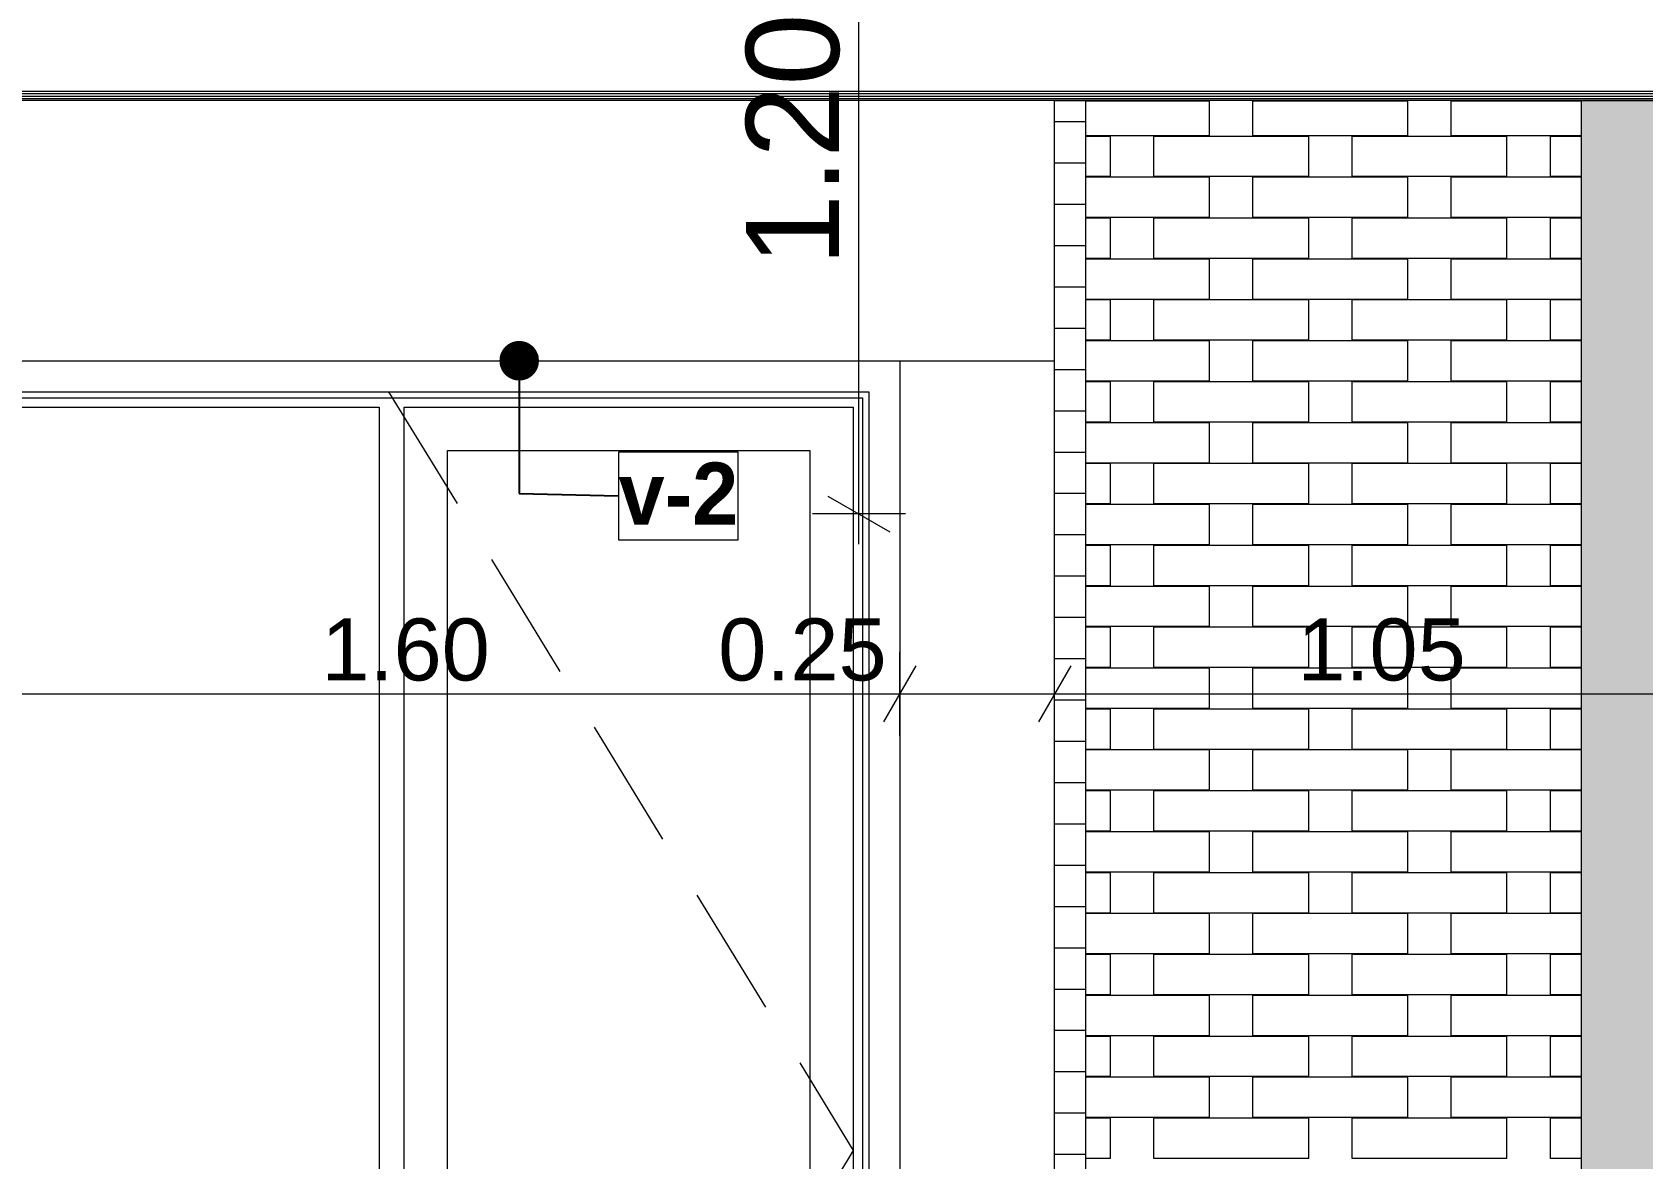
# Model space of a CAD drawing. Header units: millimetres. Extents: x 475206255 to 476720147, y 4620882299 to 4621447368.
# Drawn here: x 475397416 to 475400015, y 4621135957 to 4621137775 of the extents above; entities that cross this region are included whole.
import ezdxf

# ---------------------------------------------------------------- set-up
doc = ezdxf.new("R2010")
doc.units = ezdxf.units.MM
doc.header["$MEASUREMENT"] = 0
doc.set_wipeout_variables(frame=1)
doc.linetypes.add('Hidden Line', pattern=[317.5, 211.666667, -105.833333])
for name, color, linetype, lineweight in [('2D Drafting - General_Pen_No__30_Pen_No__9_Pen_No__9_Pen_No__253', 252, 'Continuous', 0), ('2D Drafting - General_Pen_No__30_Pen_No__9_Pen_No__9_Pen_No__7', 7, 'Continuous', 0), ('2D Drafting - General_Pen_No__7_Pen_No__7', 7, 'Continuous', 0), ('Dimensioning - General_Pen_No__142', 142, 'Continuous', 0), ('New_Annotation - Label_Pen_No__1', 1, 'Continuous', 0), ('New_Structural - Bearing_Pen_No__250', 7, 'Continuous', 0), ('New_zoma_Pen_No__250', 7, 'Continuous', 0), ('Structural - Bearing_Pen_No__250', 7, 'Continuous', 0), ('zoma_Pen_No__142', 142, 'Continuous', 0)]:
    doc.layers.add(name, color=color, linetype=linetype, lineweight=lineweight)
for name, color, linetype in [('Dimensioning - General', 7, 'Continuous'), ('New_zoma', 7, 'Continuous'), ('zoma', 7, 'Continuous')]:
    doc.layers.add(name, color=color, linetype=linetype)
doc.styles.add('GENERATED_STYLE_1', font='arial.ttf')
doc.styles.add('GENERATED_STYLE_2', font='arial.ttf')
doc.styles.add('GENERATED_STYLE_5', font='')
doc.styles.get('GENERATED_STYLE_5').set_extended_font_data('Avaza', bold=True)
doc.dimstyles.new('GENERATED_STYLE__1', dxfattribs={"dimtxt": 100, "dimasz": 68.640772, "dimexe": 0.18, "dimexo": 0.0625, "dimgap": 0, "dimtad": 1, "dimlfac": 0.001, "dimzin": 0, "dimdsep": 46, "dimtxsty": 'GENERATED_STYLE_2', "dimblk": 'ARROWHEAD_2', "dimblk1": 'ARROWHEAD_2', "dimblk2": 'ARROWHEAD_2', "dimcen": 0.09, "dimse1": 1, "dimse2": 1, "dimclrd": 142, "dimclre": 142, "dimclrt": 142, "dimadec": 0, "dimazin": 0, "dimtfac": 1, "dimtdec": 4, "dimtmove": 0, "dimatfit": 3, "dimfxl": 1, "dimtolj": 1, "dimtzin": 0, "dimarcsym": 0})
doc.dimstyles.new('GENERATED_STYLE__18', dxfattribs={"dimtxt": 100, "dimasz": 68.640772, "dimexe": 0.18, "dimexo": 0.0625, "dimgap": 0, "dimtad": 1, "dimtih": 1, "dimtoh": 1, "dimlfac": 0.001, "dimzin": 0, "dimdsep": 46, "dimtxsty": 'GENERATED_STYLE_2', "dimblk": 'ARROWHEAD_2', "dimblk1": 'ARROWHEAD_2', "dimblk2": 'ARROWHEAD_2', "dimcen": 0.09, "dimse1": 1, "dimse2": 1, "dimclrd": 142, "dimclre": 142, "dimclrt": 142, "dimadec": 0, "dimazin": 0, "dimtfac": 1, "dimtdec": 4, "dimtmove": 0, "dimatfit": 3, "dimfxl": 1, "dimtolj": 1, "dimtzin": 0, "dimarcsym": 0})
doc.dimstyles.new('GENERATED_STYLE__3', dxfattribs={"dimtxt": 200, "dimasz": 64.421331, "dimexe": 0.18, "dimexo": 3, "dimgap": 0, "dimtad": 1, "dimtih": 1, "dimtoh": 1, "dimlfac": 0.001, "dimzin": 0, "dimdsep": 46, "dimtxsty": 'GENERATED_STYLE_2', "dimblk": 'ARROWHEAD_2', "dimblk1": 'ARROWHEAD_2', "dimblk2": 'ARROWHEAD_2', "dimcen": 0.09, "dimclrd": 142, "dimclre": 142, "dimclrt": 142, "dimadec": 0, "dimazin": 0, "dimtfac": 1, "dimtdec": 4, "dimtmove": 0, "dimatfit": 3, "dimfxl": 1, "dimtolj": 1, "dimtzin": 0, "dimarcsym": 0})
doc.dimstyles.new('GENERATED_STYLE__33', dxfattribs={"dimtxt": 0.18, "dimasz": 127.68, "dimexe": 0.18, "dimexo": 0.0625, "dimgap": 0, "dimtad": 0, "dimtih": 1, "dimtoh": 1, "dimdec": 4, "dimzin": 0, "dimdsep": 46, "dimcen": 0.09, "dimadec": 0, "dimazin": 0, "dimtfac": 1, "dimtdec": 4, "dimtmove": 0, "dimatfit": 3, "dimldrblk": 'ARROWHEAD_11', "dimfxl": 1, "dimtolj": 1, "dimtzin": 0, "dimarcsym": 0})
doc.dimstyles.new('GENERATED_STYLE__8', dxfattribs={"dimtxt": 150, "dimasz": 76, "dimexe": 0.18, "dimexo": 3, "dimgap": 0, "dimtad": 1, "dimlfac": 0.001, "dimzin": 0, "dimdsep": 46, "dimtxsty": 'GENERATED_STYLE_1', "dimblk": 'ARROWHEAD_2', "dimblk1": 'ARROWHEAD_2', "dimblk2": 'ARROWHEAD_2', "dimcen": 0.09, "dimclrd": 7, "dimclre": 7, "dimclrt": 7, "dimadec": 0, "dimazin": 0, "dimtfac": 1, "dimtdec": 4, "dimtmove": 0, "dimatfit": 3, "dimfxl": 1, "dimtolj": 1, "dimtzin": 0, "dimarcsym": 0})

# ---------------------------------------------------------------- blocks, each defined once
blk = doc.blocks.new('*D549', base_point=(475826095.8, 4621095193.2))
at = {"layer": 'Dimensioning - General_Pen_No__142', "color": 142, "linetype": 'Continuous', "lineweight": 0, "transparency": 16777216}
for p, q in [((475424795.3, 4621138271), (475424885.6, 4621138218.9)), ((475424908.2, 4621138244.9), (475424772.7, 4621138244.9)), ((475424840.5, 4621135745), (475424840.5, 4621138244.9)), ((475424795.3, 4621135771.1), (475424885.6, 4621135718.9)), ((475424908.2, 4621135745), (475424772.7, 4621135745))]:
    blk.add_line(p, q, dxfattribs=at)
at = {"layer": 'Dimensioning - General_Pen_No__142', "color": 142, "lineweight": 0, "transparency": 16777216, "insert": (475424820.5, 4621136861.5), "char_height": 100, "attachment_point": 7, "rotation": 90, "style": 'GENERATED_STYLE_2'}
blk.add_mtext('\\A1;{\\pql;\\fArial|b0|i0|c204|p0;\\W1.000000;2.50}', dxfattribs=at)
blk = doc.blocks.new('ARROWHEAD_2')
at = {"color": 0, "linetype": 'Continuous', "lineweight": 0}
for p, q in [((-0.378, -0.655), (0.378, 0.655)), ((0, 0), (-1, 0))]:
    blk.add_line(p, q, dxfattribs=at)
blk = doc.blocks.new('*D1518', base_point=(475826095.8, 4621095193.2))
at = {"layer": 'zoma_Pen_No__142', "color": 142, "linetype": 'Continuous', "lineweight": 0, "transparency": 16777216}
for p, q in [((475393415.9, 4621126477.3), (475393415.9, 4621126604.5)), ((475399915.9, 4621126477.3), (475399915.9, 4621126604.5)), ((475393440.3, 4621126583.3), (475393391.4, 4621126498.5)), ((475399940.3, 4621126583.3), (475399891.4, 4621126498.5)), ((475393415.9, 4621126540.9), (475399915.9, 4621126540.9))]:
    blk.add_line(p, q, dxfattribs=at)
at = {"layer": 'zoma_Pen_No__142', "color": 142, "lineweight": 0, "transparency": 16777216, "char_height": 200, "attachment_point": 7, "style": 'GENERATED_STYLE_2'}
for s, insert in [('\\A1;{\\pql;\\fArial|b0|i0|c204|p0;\\W1.000000;6.50}', (475396398.9, 4621126580.9)), ('\\A1;{\\pql;\\fArial|b0|i0|c204|p0;\\W1.000000;0.40}', (475399357.5, 4621126580.9))]:
    blk.add_mtext(s, dxfattribs=dict(at, insert=insert))
blk = doc.blocks.new('*D1519', base_point=(475826095.8, 4621095193.2))
at = {"layer": 'zoma_Pen_No__142', "color": 142, "linetype": 'Continuous', "lineweight": 0, "transparency": 16777216}
for p, q in [((475399915.9, 4621126477.3), (475399915.9, 4621126604.5)), ((475400315.9, 4621126477.3), (475400315.9, 4621126604.5)), ((475399940.3, 4621126583.3), (475399891.4, 4621126498.5)), ((475400340.3, 4621126583.3), (475400291.4, 4621126498.5)), ((475399915.9, 4621126540.9), (475400315.9, 4621126540.9))]:
    blk.add_line(p, q, dxfattribs=at)
blk = doc.blocks.new('*D1701', base_point=(475826095.8, 4621095193.2))
at = {"layer": 'New_zoma_Pen_No__250', "color": 7, "linetype": 'Continuous', "lineweight": 0, "transparency": 16777216}
for p, q in [((475398750, 4621138197.6), (475398750, 4621138246.5)), ((475398800, 4621138168.8), (475398700, 4621138226.5)), ((475398825, 4621138197.6), (475398675, 4621138197.6)), ((475398750, 4621136997.7), (475398750, 4621138197.6)), ((475398700, 4621137026.5), (475398800, 4621136968.8)), ((475398825, 4621136997.7), (475398675, 4621136997.7)), ((475398750, 4621136948.8), (475398750, 4621136997.7))]:
    blk.add_line(p, q, dxfattribs=at)
at = {"layer": 'New_zoma_Pen_No__250', "color": 7, "lineweight": 0, "transparency": 16777216, "insert": (475398720, 4621137397.5), "char_height": 150, "attachment_point": 7, "rotation": 90, "style": 'GENERATED_STYLE_1'}
blk.add_mtext('\\A1;{\\pql;\\fArial|b0|i0|c204|p0;\\W1.000000;1.20}', dxfattribs=at)
blk = doc.blocks.new('ARROWHEAD_11')
at = {"color": 0, "linetype": 'Continuous', "lineweight": 0}
blk.add_line((0, 0), (-1, 0), dxfattribs=at)
at = {"color": 0, "linetype": 'Continuous', "lineweight": 0, "const_width": 0.25, "flags": 128}
blk.add_lwpolyline([(-0.125, 0, 1), (0.125, 0, 1)], format="xyb", close=True, dxfattribs=at)
blk = doc.blocks.new('*D2395', base_point=(475826095.8, 4621095193.2))
at = {"layer": 'Dimensioning - General_Pen_No__142', "color": 142, "linetype": 'Continuous', "lineweight": 0, "transparency": 16777216}
for p, q in [((475397216, 4621136640), (475397216, 4621136775.5)), ((475398816, 4621136640), (475398816, 4621136775.5)), ((475397242.1, 4621136752.9), (475397190, 4621136662.6)), ((475398842.1, 4621136752.9), (475398790, 4621136662.6)), ((475397216, 4621136707.7), (475398816, 4621136707.7))]:
    blk.add_line(p, q, dxfattribs=at)
at = {"layer": 'Dimensioning - General_Pen_No__142', "color": 142, "lineweight": 0, "transparency": 16777216, "char_height": 100, "attachment_point": 7, "style": 'GENERATED_STYLE_2'}
for s, insert in [('\\A1;{\\pql;\\fArial|b0|i0|c204|p0;\\W1.000000;1.60}', (475397882.6, 4621136727.7)), ('\\A1;{\\pql;\\fArial|b0|i0|c204|p0;\\W1.000000;0.25}', (475398523, 4621136727.7))]:
    blk.add_mtext(s, dxfattribs=dict(at, insert=insert))
blk = doc.blocks.new('*D2396', base_point=(475826095.8, 4621095193.2))
at = {"layer": 'Dimensioning - General_Pen_No__142', "color": 142, "linetype": 'Continuous', "lineweight": 0, "transparency": 16777216}
for p, q in [((475398816, 4621136640), (475398816, 4621136775.5)), ((475399065.9, 4621136640), (475399065.9, 4621136775.5)), ((475398842.1, 4621136752.9), (475398790, 4621136662.6)), ((475399092, 4621136752.9), (475399039.9, 4621136662.6)), ((475398816, 4621136707.7), (475399065.9, 4621136707.7))]:
    blk.add_line(p, q, dxfattribs=at)
blk = doc.blocks.new('*D2397', base_point=(475826095.8, 4621095193.2))
at = {"layer": 'Dimensioning - General_Pen_No__142', "color": 142, "linetype": 'Continuous', "lineweight": 0, "transparency": 16777216}
for p, q in [((475399065.9, 4621136640), (475399065.9, 4621136775.5)), ((475400115.9, 4621136640), (475400115.9, 4621136775.5)), ((475399092, 4621136752.9), (475399039.9, 4621136662.6)), ((475400142, 4621136752.9), (475400089.9, 4621136662.6)), ((475399065.9, 4621136707.7), (475400115.9, 4621136707.7))]:
    blk.add_line(p, q, dxfattribs=at)
at = {"layer": 'Dimensioning - General_Pen_No__142', "color": 142, "lineweight": 0, "transparency": 16777216, "insert": (475399457.5, 4621136727.7), "char_height": 100, "attachment_point": 7, "style": 'GENERATED_STYLE_2'}
blk.add_mtext('\\A1;{\\pql;\\fArial|b0|i0|c204|p0;\\W1.000000;1.05}', dxfattribs=at)
blk = doc.blocks.new('*D2417', base_point=(475826095.8, 4621095193.2))
at = {"layer": 'Dimensioning - General_Pen_No__142', "color": 142, "linetype": 'Continuous', "lineweight": 0, "transparency": 16777216}
for p, q in [((475397216, 4621133504.3), (475397216, 4621133639.8)), ((475398816, 4621133504.3), (475398816, 4621133639.8)), ((475397242.1, 4621133617.2), (475397190, 4621133526.9)), ((475398842.1, 4621133617.2), (475398790, 4621133526.9)), ((475397216, 4621133572.1), (475398816, 4621133572.1))]:
    blk.add_line(p, q, dxfattribs=at)
at = {"layer": 'Dimensioning - General_Pen_No__142', "color": 142, "lineweight": 0, "transparency": 16777216, "insert": (475397882.6, 4621133592.1), "char_height": 100, "attachment_point": 7, "style": 'GENERATED_STYLE_2'}
blk.add_mtext('\\A1;{\\pql;\\fArial|b0|i0|c204|p0;\\W1.000000;1.60}', dxfattribs=at)
blk = doc.blocks.new('*D2418', base_point=(475826095.8, 4621095193.2))
at = {"layer": 'Dimensioning - General_Pen_No__142', "color": 142, "linetype": 'Continuous', "lineweight": 0, "transparency": 16777216}
for p, q in [((475398816, 4621133504.3), (475398816, 4621133639.8)), ((475400715.7, 4621133504.3), (475400715.7, 4621133639.8)), ((475398842.1, 4621133617.2), (475398790, 4621133526.9)), ((475400741.8, 4621133617.2), (475400689.6, 4621133526.9)), ((475398816, 4621133572.1), (475400715.7, 4621133572.1))]:
    blk.add_line(p, q, dxfattribs=at)
at = {"layer": 'Dimensioning - General_Pen_No__142', "color": 142, "lineweight": 0, "transparency": 16777216, "insert": (475399632.4, 4621133592.1), "char_height": 100, "attachment_point": 7, "style": 'GENERATED_STYLE_2'}
blk.add_mtext('\\A1;{\\pql;\\fArial|b0|i0|c204|p0;\\W1.000000;1.90}', dxfattribs=at)

msp = doc.modelspace()

# ---------------------------------------------------------------- hatches: boundary and pattern name
at = {"layer": '2D Drafting - General_Pen_No__30_Pen_No__9_Pen_No__9_Pen_No__253', "linetype": 'Continuous', "lineweight": 0}
h = msp.add_hatch(dxfattribs=at)
h.set_pattern_fill('BRICK___RUNNING_BOND', color=252, style=0, pattern_type=2)
h.set_pattern_definition([(180, (475362068.42, 4621134278.51), (0, 66.64), []), (90, (475362068.42, 4621134278.5), (244.8, 0), [66.64, -66.64]), (90, (475361946.02, 4621134345.15), (244.8, 0), [66.64, -66.64])])
h.paths.add_polyline_path([(475386515.943, 4621144744.536), (475406815.943, 4621144744.536), (475406815.943, 4621131444.943), (475406415.943, 4621131444.943), (475406415.943, 4621131544.955), (475406415.943, 4621144344.955), (475402816.368, 4621144344.955), (475402816.368, 4621131445.093), (475398816.013, 4621131445.093), (475398816.013, 4621131445.286), (475396815.946, 4621131445.286), (475396815.946, 4621134464.943), (475400115.943, 4621134464.943), (475400115.943, 4621134684.942), (475399915.947, 4621134684.942), (475399915.947, 4621137664.943), (475400115.943, 4621137664.943), (475400115.943, 4621137884.943), (475399915.947, 4621137884.943), (475399915.947, 4621140864.943), (475400115.943, 4621140864.943), (475400115.943, 4621141084.943), (475399915.947, 4621141084.943), (475399915.947, 4621144064.943), (475400115.943, 4621144064.943), (475400115.943, 4621144284.943), (475393015.95, 4621144284.943), (475393015.95, 4621144064.943), (475393215.95, 4621144064.943), (475393215.95, 4621141084.943), (475393015.95, 4621141084.943), (475393015.95, 4621140864.943), (475393215.95, 4621140864.943), (475393215.95, 4621137884.943), (475393015.95, 4621137884.943), (475393015.95, 4621137663.948), (475393215.95, 4621137663.948), (475393215.95, 4621134684.942), (475393015.95, 4621134684.942), (475393015.95, 4621134464.943), (475393415.349, 4621134464.943), (475393415.349, 4621131444.834), (475393015.95, 4621131444.834), (475393015.95, 4621131444.943), (475390315.939, 4621131444.943), (475389615.524, 4621131444.943), (475389615.524, 4621134464.987), (475390315.939, 4621134464.987), (475390315.939, 4621144284.987), (475386865.663, 4621144284.987), (475386865.663, 4621144064.987), (475386916.336, 4621144064.987), (475386916.336, 4621141084.995), (475386865.663, 4621141084.995), (475386865.663, 4621140864.987), (475386916.063, 4621140864.987), (475386916.063, 4621137884.987), (475386865.663, 4621137884.987), (475386865.663, 4621137664.987), (475386916.063, 4621137664.987), (475386916.063, 4621134684.996), (475386865.663, 4621134684.996), (475386865.663, 4621134464.987), (475386916.063, 4621134464.987), (475386916.063, 4621131444.943), (475386515.943, 4621131444.943), (475386515.943, 4621134464.987)])
h.paths.add_polyline_path([(475390816.16, 4621132444.942), (475390816.16, 4621134044.943), (475392416.16, 4621134044.943), (475392416.16, 4621132444.942)], flags=0)
h.paths.add_polyline_path([(475390816.165, 4621140444.942), (475392416.165, 4621140444.942), (475392416.165, 4621138844.942), (475390816.165, 4621138844.942)], flags=0)
h.paths.add_polyline_path([(475390816.165, 4621137244.942), (475392416.165, 4621137244.942), (475392416.165, 4621135644.942), (475390816.165, 4621135644.942)], flags=0)
h.paths.add_polyline_path([(475390816.165, 4621142044.942), (475390816.165, 4621143644.942), (475392416.165, 4621143644.942), (475392416.165, 4621142044.942)], flags=0)
h.paths.add_polyline_path([(475397216.018, 4621131544.949), (475397216.018, 4621134044.955), (475398816.009, 4621134044.955), (475398816.009, 4621131544.949)], flags=0)
h.paths.add_polyline_path([(475402315.71, 4621135644.942), (475402315.71, 4621137244.939), (475400715.709, 4621137244.939), (475400715.709, 4621135644.942)], flags=0)
h.paths.add_polyline_path([(475400715.709, 4621132444.942), (475400715.709, 4621134044.939), (475402315.71, 4621134044.939), (475402315.71, 4621132444.942)], flags=0)
h.paths.add_polyline_path([(475402315.71, 4621138806.589), (475402315.71, 4621140444.937), (475400715.709, 4621140444.937), (475400715.709, 4621138806.589)], flags=0)
h.paths.add_polyline_path([(475400715.713, 4621142044.942), (475400715.713, 4621143644.939), (475402315.714, 4621143644.939), (475402315.714, 4621142044.942)], flags=0)
h = msp.add_hatch(dxfattribs=at)
h.set_pattern_fill('BRICK___RUNNING_BOND', color=252, style=0, pattern_type=2)
h.set_pattern_definition([(180, (475365617.79, 4621134698.51), (0, 66.64), []), (90, (475365617.79, 4621134698.5), (244.8, 0), [66.64, -66.64]), (90, (475365495.39, 4621134765.15), (244.8, 0), [66.64, -66.64])])
h.paths.add_polyline_path([(475399115.934, 4621137664.943), (475399115.934, 4621134684.943), (475399065.943, 4621134684.943), (475399065.943, 4621137664.943)])

# ---------------------------------------------------------------- linework, layer by layer
at = {"layer": '2D Drafting - General_Pen_No__30_Pen_No__9_Pen_No__9_Pen_No__7', "color": 7, "linetype": 'Continuous', "lineweight": 0, "flags": 128}
msp.add_lwpolyline([(475399115.934, 4621137664.943), (475399115.934, 4621134684.943), (475399065.943, 4621134684.943), (475399065.943, 4621137664.943)], close=True, dxfattribs=at)
msp.add_lwpolyline([(475400115.943, 4621134684.942), (475399915.947, 4621134684.942), (475399915.947, 4621137664.943), (475400115.943, 4621137664.943)], dxfattribs=at)
at = {"layer": '2D Drafting - General_Pen_No__7_Pen_No__7', "color": 7, "linetype": 'Continuous', "lineweight": 0, "flags": 128}
for points in [[(475398811.904, 4621134744.979), (475397216.02, 4621134744.985), (475397216.029, 4621137244.985), (475398816.029, 4621137244.979)], [(475398816.029, 4621137244.979), (475398816.02, 4621134744.979), (475398811.904, 4621134744.979)]]:
    msp.add_lwpolyline(points, dxfattribs=at)
for points in [[(475397266.029, 4621137194.983), (475398766.029, 4621137194.978), (475398766.02, 4621134744.979), (475397266.02, 4621134744.986)], [(475397276.029, 4621137184.983), (475398756.029, 4621137184.978), (475398756.02, 4621134804.981), (475397276.02, 4621134804.986)], [(475397291.028, 4621137169.983), (475397976.028, 4621137169.981), (475397976.02, 4621134824.983), (475397291.02, 4621134824.986)], [(475398016.024, 4621137169.981), (475398741.028, 4621137169.978), (475398741.02, 4621134824.981), (475398016.02, 4621134824.983)], [(475398086.028, 4621137099.981), (475398671.028, 4621137099.979), (475398671.021, 4621134889.981), (475398086.021, 4621134889.983)]]:
    msp.add_lwpolyline(points, close=True, dxfattribs=at)
at = {"layer": '2D Drafting - General_Pen_No__7_Pen_No__7', "color": 7, "linetype": 'Hidden Line', "lineweight": 0, "flags": 128}
msp.add_lwpolyline([(475397991.029, 4621137194.981), (475398741.024, 4621135970.856), (475397991.797, 4621134746.266)], dxfattribs=at)
at = {"layer": 'New_Structural - Bearing_Pen_No__250', "color": 7, "linetype": 'Continuous', "lineweight": 0}
for p, q in [((475399315.943, 4621137663.949), (475399115.934, 4621137663.949)), ((475399315.943, 4621137607.949), (475399315.943, 4621137663.949)), ((475399385.943, 4621137607.949), (475399385.943, 4621137663.949)), ((475399635.943, 4621137663.949), (475399385.943, 4621137663.949)), ((475399535.943, 4621137663.949), (475399535.943, 4621137664.949)), ((475399635.943, 4621137607.949), (475399635.943, 4621137663.949)), ((475399705.943, 4621137607.949), (475399705.943, 4621137663.949)), ((475399915.947, 4621137663.949), (475399705.943, 4621137663.949)), ((475399315.943, 4621137607.949), (475399115.934, 4621137607.949)), ((475399155.943, 4621137606.949), (475399115.934, 4621137606.949)), ((475399155.943, 4621137541.949), (475399155.943, 4621137606.949)), ((475399225.943, 4621137541.949), (475399225.943, 4621137606.949)), ((475399475.943, 4621137606.949), (475399225.943, 4621137606.949)), ((475399635.943, 4621137607.949), (475399385.943, 4621137607.949)), ((475399475.943, 4621137541.949), (475399475.943, 4621137606.949)), ((475399545.943, 4621137541.949), (475399545.943, 4621137606.949)), ((475399795.943, 4621137606.949), (475399545.943, 4621137606.949)), ((475399915.947, 4621137607.949), (475399705.943, 4621137607.949)), ((475399795.943, 4621137541.949), (475399795.943, 4621137606.949)), ((475399865.943, 4621137541.949), (475399865.943, 4621137606.949)), ((475399915.947, 4621137606.949), (475399865.943, 4621137606.949)), ((475399155.943, 4621137541.949), (475399115.934, 4621137541.949)), ((475399315.943, 4621137540.949), (475399115.934, 4621137540.949)), ((475399475.943, 4621137541.949), (475399225.943, 4621137541.949)), ((475399315.943, 4621137475.949), (475399315.943, 4621137540.949)), ((475399385.943, 4621137475.949), (475399385.943, 4621137540.949)), ((475399635.943, 4621137540.949), (475399385.943, 4621137540.949)), ((475399795.943, 4621137541.949), (475399545.943, 4621137541.949)), ((475399635.943, 4621137475.949), (475399635.943, 4621137540.949)), ((475399705.943, 4621137475.949), (475399705.943, 4621137540.949)), ((475399915.947, 4621137540.949), (475399705.943, 4621137540.949)), ((475399915.947, 4621137541.949), (475399865.943, 4621137541.949)), ((475399315.943, 4621137475.949), (475399115.934, 4621137475.949)), ((475399155.943, 4621137474.949), (475399115.934, 4621137474.949)), ((475399155.943, 4621137409.949), (475399155.943, 4621137474.949)), ((475399225.943, 4621137409.949), (475399225.943, 4621137474.949)), ((475399475.943, 4621137474.949), (475399225.943, 4621137474.949)), ((475399635.943, 4621137475.949), (475399385.943, 4621137475.949)), ((475399475.943, 4621137409.949), (475399475.943, 4621137474.949)), ((475399545.943, 4621137409.949), (475399545.943, 4621137474.949)), ((475399795.943, 4621137474.949), (475399545.943, 4621137474.949)), ((475399915.947, 4621137475.949), (475399705.943, 4621137475.949)), ((475399795.943, 4621137409.949), (475399795.943, 4621137474.949)), ((475399865.943, 4621137409.949), (475399865.943, 4621137474.949)), ((475399915.947, 4621137474.949), (475399865.943, 4621137474.949)), ((475399155.943, 4621137409.949), (475399115.934, 4621137409.949)), ((475399315.943, 4621137408.949), (475399115.934, 4621137408.949)), ((475399475.943, 4621137409.949), (475399225.943, 4621137409.949)), ((475399315.943, 4621137343.949), (475399315.943, 4621137408.949)), ((475399385.943, 4621137343.949), (475399385.943, 4621137408.949)), ((475399635.943, 4621137408.949), (475399385.943, 4621137408.949)), ((475399795.943, 4621137409.949), (475399545.943, 4621137409.949)), ((475399635.943, 4621137343.949), (475399635.943, 4621137408.949)), ((475399705.943, 4621137343.949), (475399705.943, 4621137408.949)), ((475399915.947, 4621137408.949), (475399705.943, 4621137408.949)), ((475399915.947, 4621137409.949), (475399865.943, 4621137409.949)), ((475399315.943, 4621137343.949), (475399115.934, 4621137343.949)), ((475399155.943, 4621137342.949), (475399115.934, 4621137342.949)), ((475399155.943, 4621137277.949), (475399155.943, 4621137342.949)), ((475399225.943, 4621137277.949), (475399225.943, 4621137342.949)), ((475399475.943, 4621137342.949), (475399225.943, 4621137342.949)), ((475399635.943, 4621137343.949), (475399385.943, 4621137343.949)), ((475399475.943, 4621137277.949), (475399475.943, 4621137342.949)), ((475399545.943, 4621137277.949), (475399545.943, 4621137342.949)), ((475399795.943, 4621137342.949), (475399545.943, 4621137342.949)), ((475399915.947, 4621137343.949), (475399705.943, 4621137343.949)), ((475399795.943, 4621137277.949), (475399795.943, 4621137342.949)), ((475399865.943, 4621137277.949), (475399865.943, 4621137342.949)), ((475399915.947, 4621137342.949), (475399865.943, 4621137342.949)), ((475399155.943, 4621137277.949), (475399115.934, 4621137277.949)), ((475399315.943, 4621137276.949), (475399115.934, 4621137276.949)), ((475399475.943, 4621137277.949), (475399225.943, 4621137277.949)), ((475399315.943, 4621137211.949), (475399315.943, 4621137276.949)), ((475399385.943, 4621137211.949), (475399385.943, 4621137276.949)), ((475399635.943, 4621137276.949), (475399385.943, 4621137276.949)), ((475399795.943, 4621137277.949), (475399545.943, 4621137277.949)), ((475399635.943, 4621137211.949), (475399635.943, 4621137276.949)), ((475399705.943, 4621137211.949), (475399705.943, 4621137276.949)), ((475399915.947, 4621137276.949), (475399705.943, 4621137276.949)), ((475399915.947, 4621137277.949), (475399865.943, 4621137277.949)), ((475394215.95, 4621137245.019), (475399065.943, 4621137245.019)), ((475399315.943, 4621137211.949), (475399115.934, 4621137211.949)), ((475399155.943, 4621137210.949), (475399115.934, 4621137210.949)), ((475399155.943, 4621137145.949), (475399155.943, 4621137210.949)), ((475399225.943, 4621137145.949), (475399225.943, 4621137210.949)), ((475399475.943, 4621137210.949), (475399225.943, 4621137210.949)), ((475399635.943, 4621137211.949), (475399385.943, 4621137211.949)), ((475399475.943, 4621137145.949), (475399475.943, 4621137210.949)), ((475399545.943, 4621137145.949), (475399545.943, 4621137210.949)), ((475399795.943, 4621137210.949), (475399545.943, 4621137210.949)), ((475399915.947, 4621137211.949), (475399705.943, 4621137211.949)), ((475399795.943, 4621137145.949), (475399795.943, 4621137210.949)), ((475399865.943, 4621137145.949), (475399865.943, 4621137210.949)), ((475399915.947, 4621137210.949), (475399865.943, 4621137210.949)), ((475399155.943, 4621137145.949), (475399115.934, 4621137145.949)), ((475399315.943, 4621137144.949), (475399115.934, 4621137144.949)), ((475399475.943, 4621137145.949), (475399225.943, 4621137145.949)), ((475399315.943, 4621137079.949), (475399315.943, 4621137144.949)), ((475399385.943, 4621137079.949), (475399385.943, 4621137144.949)), ((475399635.943, 4621137144.949), (475399385.943, 4621137144.949)), ((475399795.943, 4621137145.949), (475399545.943, 4621137145.949)), ((475399635.943, 4621137079.949), (475399635.943, 4621137144.949)), ((475399705.943, 4621137079.949), (475399705.943, 4621137144.949)), ((475399915.947, 4621137144.949), (475399705.943, 4621137144.949)), ((475399915.947, 4621137145.949), (475399865.943, 4621137145.949)), ((475399315.943, 4621137079.949), (475399115.934, 4621137079.949)), ((475399155.943, 4621137078.949), (475399115.934, 4621137078.949)), ((475399155.943, 4621137013.949), (475399155.943, 4621137078.949)), ((475399225.943, 4621137013.949), (475399225.943, 4621137078.949)), ((475399475.943, 4621137078.949), (475399225.943, 4621137078.949)), ((475399635.943, 4621137079.949), (475399385.943, 4621137079.949)), ((475399475.943, 4621137013.949), (475399475.943, 4621137078.949)), ((475399545.943, 4621137013.949), (475399545.943, 4621137078.949)), ((475399795.943, 4621137078.949), (475399545.943, 4621137078.949)), ((475399915.947, 4621137079.949), (475399705.943, 4621137079.949)), ((475399795.943, 4621137013.949), (475399795.943, 4621137078.949)), ((475399865.943, 4621137013.949), (475399865.943, 4621137078.949)), ((475399915.947, 4621137078.949), (475399865.943, 4621137078.949)), ((475399155.943, 4621137013.949), (475399115.934, 4621137013.949)), ((475399315.943, 4621137012.949), (475399115.934, 4621137012.949)), ((475399475.943, 4621137013.949), (475399225.943, 4621137013.949)), ((475399315.943, 4621136947.949), (475399315.943, 4621137012.949)), ((475399385.943, 4621136947.949), (475399385.943, 4621137012.949)), ((475399635.943, 4621137012.949), (475399385.943, 4621137012.949)), ((475399795.943, 4621137013.949), (475399545.943, 4621137013.949)), ((475399635.943, 4621136947.949), (475399635.943, 4621137012.949)), ((475399705.943, 4621136947.949), (475399705.943, 4621137012.949)), ((475399915.947, 4621137012.949), (475399705.943, 4621137012.949)), ((475399915.947, 4621137013.949), (475399865.943, 4621137013.949)), ((475399315.943, 4621136947.949), (475399115.934, 4621136947.949)), ((475399155.943, 4621136946.949), (475399115.934, 4621136946.949)), ((475399155.943, 4621136881.949), (475399155.943, 4621136946.949)), ((475399225.943, 4621136881.949), (475399225.943, 4621136946.949)), ((475399475.943, 4621136946.949), (475399225.943, 4621136946.949)), ((475399635.943, 4621136947.949), (475399385.943, 4621136947.949)), ((475399475.943, 4621136881.949), (475399475.943, 4621136946.949)), ((475399545.943, 4621136881.949), (475399545.943, 4621136946.949)), ((475399795.943, 4621136946.949), (475399545.943, 4621136946.949)), ((475399915.947, 4621136947.949), (475399705.943, 4621136947.949)), ((475399795.943, 4621136881.949), (475399795.943, 4621136946.949)), ((475399865.943, 4621136881.949), (475399865.943, 4621136946.949)), ((475399915.947, 4621136946.949), (475399865.943, 4621136946.949)), ((475399155.943, 4621136881.949), (475399115.934, 4621136881.949)), ((475399315.943, 4621136880.949), (475399115.934, 4621136880.949)), ((475399475.943, 4621136881.949), (475399225.943, 4621136881.949)), ((475399315.943, 4621136815.949), (475399315.943, 4621136880.949)), ((475399385.943, 4621136815.949), (475399385.943, 4621136880.949)), ((475399635.943, 4621136880.949), (475399385.943, 4621136880.949)), ((475399795.943, 4621136881.949), (475399545.943, 4621136881.949)), ((475399635.943, 4621136815.949), (475399635.943, 4621136880.949)), ((475399705.943, 4621136815.949), (475399705.943, 4621136880.949)), ((475399915.947, 4621136880.949), (475399705.943, 4621136880.949)), ((475399915.947, 4621136881.949), (475399865.943, 4621136881.949)), ((475399315.943, 4621136815.949), (475399115.934, 4621136815.949)), ((475399155.943, 4621136814.949), (475399115.934, 4621136814.949)), ((475399155.943, 4621136749.949), (475399155.943, 4621136814.949)), ((475399225.943, 4621136749.949), (475399225.943, 4621136814.949)), ((475399475.943, 4621136814.949), (475399225.943, 4621136814.949)), ((475399635.943, 4621136815.949), (475399385.943, 4621136815.949)), ((475399475.943, 4621136749.949), (475399475.943, 4621136814.949)), ((475399545.943, 4621136749.949), (475399545.943, 4621136814.949)), ((475399795.943, 4621136814.949), (475399545.943, 4621136814.949)), ((475399915.947, 4621136815.949), (475399705.943, 4621136815.949)), ((475399795.943, 4621136749.949), (475399795.943, 4621136814.949)), ((475399865.943, 4621136749.949), (475399865.943, 4621136814.949)), ((475399915.947, 4621136814.949), (475399865.943, 4621136814.949)), ((475399155.943, 4621136749.949), (475399115.934, 4621136749.949)), ((475399315.943, 4621136748.949), (475399115.934, 4621136748.949)), ((475399475.943, 4621136749.949), (475399225.943, 4621136749.949)), ((475399315.943, 4621136683.949), (475399315.943, 4621136748.949)), ((475399385.943, 4621136683.949), (475399385.943, 4621136748.949)), ((475399635.943, 4621136748.949), (475399385.943, 4621136748.949)), ((475399795.943, 4621136749.949), (475399545.943, 4621136749.949)), ((475399635.943, 4621136683.949), (475399635.943, 4621136748.949)), ((475399705.943, 4621136683.949), (475399705.943, 4621136748.949)), ((475399915.947, 4621136748.949), (475399705.943, 4621136748.949)), ((475399915.947, 4621136749.949), (475399865.943, 4621136749.949)), ((475399315.943, 4621136683.949), (475399115.934, 4621136683.949)), ((475399155.943, 4621136682.949), (475399115.934, 4621136682.949)), ((475399155.943, 4621136617.949), (475399155.943, 4621136682.949)), ((475399225.943, 4621136617.949), (475399225.943, 4621136682.949)), ((475399475.943, 4621136682.949), (475399225.943, 4621136682.949)), ((475399635.943, 4621136683.949), (475399385.943, 4621136683.949)), ((475399475.943, 4621136617.949), (475399475.943, 4621136682.949)), ((475399545.943, 4621136617.949), (475399545.943, 4621136682.949)), ((475399795.943, 4621136682.949), (475399545.943, 4621136682.949)), ((475399915.947, 4621136683.949), (475399705.943, 4621136683.949)), ((475399795.943, 4621136617.949), (475399795.943, 4621136682.949)), ((475399865.943, 4621136617.949), (475399865.943, 4621136682.949)), ((475399915.947, 4621136682.949), (475399865.943, 4621136682.949)), ((475399155.943, 4621136617.949), (475399115.934, 4621136617.949)), ((475399315.943, 4621136616.949), (475399115.934, 4621136616.949)), ((475399475.943, 4621136617.949), (475399225.943, 4621136617.949)), ((475399315.943, 4621136551.949), (475399315.943, 4621136616.949)), ((475399385.943, 4621136551.949), (475399385.943, 4621136616.949)), ((475399635.943, 4621136616.949), (475399385.943, 4621136616.949)), ((475399795.943, 4621136617.949), (475399545.943, 4621136617.949)), ((475399635.943, 4621136551.949), (475399635.943, 4621136616.949)), ((475399705.943, 4621136551.949), (475399705.943, 4621136616.949)), ((475399915.947, 4621136616.949), (475399705.943, 4621136616.949)), ((475399915.947, 4621136617.949), (475399865.943, 4621136617.949)), ((475399315.943, 4621136551.949), (475399115.934, 4621136551.949)), ((475399155.943, 4621136550.949), (475399115.934, 4621136550.949)), ((475399155.943, 4621136485.949), (475399155.943, 4621136550.949)), ((475399225.943, 4621136485.949), (475399225.943, 4621136550.949)), ((475399475.943, 4621136550.949), (475399225.943, 4621136550.949)), ((475399635.943, 4621136551.949), (475399385.943, 4621136551.949)), ((475399475.943, 4621136485.949), (475399475.943, 4621136550.949)), ((475399545.943, 4621136485.949), (475399545.943, 4621136550.949)), ((475399795.943, 4621136550.949), (475399545.943, 4621136550.949)), ((475399915.947, 4621136551.949), (475399705.943, 4621136551.949)), ((475399795.943, 4621136485.949), (475399795.943, 4621136550.949)), ((475399865.943, 4621136485.949), (475399865.943, 4621136550.949)), ((475399915.947, 4621136550.949), (475399865.943, 4621136550.949)), ((475399155.943, 4621136485.949), (475399115.934, 4621136485.949)), ((475399315.943, 4621136484.949), (475399115.934, 4621136484.949)), ((475399475.943, 4621136485.949), (475399225.943, 4621136485.949)), ((475399315.943, 4621136419.949), (475399315.943, 4621136484.949)), ((475399385.943, 4621136419.949), (475399385.943, 4621136484.949)), ((475399635.943, 4621136484.949), (475399385.943, 4621136484.949)), ((475399795.943, 4621136485.949), (475399545.943, 4621136485.949)), ((475399635.943, 4621136419.949), (475399635.943, 4621136484.949)), ((475399705.943, 4621136419.949), (475399705.943, 4621136484.949)), ((475399915.947, 4621136484.949), (475399705.943, 4621136484.949)), ((475399915.947, 4621136485.949), (475399865.943, 4621136485.949)), ((475399315.943, 4621136419.949), (475399115.934, 4621136419.949)), ((475399155.943, 4621136418.949), (475399115.934, 4621136418.949)), ((475399155.943, 4621136353.949), (475399155.943, 4621136418.949)), ((475399225.943, 4621136353.949), (475399225.943, 4621136418.949)), ((475399475.943, 4621136418.949), (475399225.943, 4621136418.949)), ((475399635.943, 4621136419.949), (475399385.943, 4621136419.949)), ((475399475.943, 4621136353.949), (475399475.943, 4621136418.949)), ((475399545.943, 4621136353.949), (475399545.943, 4621136418.949)), ((475399795.943, 4621136418.949), (475399545.943, 4621136418.949)), ((475399915.947, 4621136419.949), (475399705.943, 4621136419.949)), ((475399795.943, 4621136353.949), (475399795.943, 4621136418.949)), ((475399865.943, 4621136353.949), (475399865.943, 4621136418.949)), ((475399915.947, 4621136418.949), (475399865.943, 4621136418.949)), ((475399155.943, 4621136353.949), (475399115.934, 4621136353.949)), ((475399315.943, 4621136352.949), (475399115.934, 4621136352.949)), ((475399475.943, 4621136353.949), (475399225.943, 4621136353.949)), ((475399315.943, 4621136287.949), (475399315.943, 4621136352.949)), ((475399385.943, 4621136287.949), (475399385.943, 4621136352.949)), ((475399635.943, 4621136352.949), (475399385.943, 4621136352.949)), ((475399795.943, 4621136353.949), (475399545.943, 4621136353.949)), ((475399635.943, 4621136287.949), (475399635.943, 4621136352.949)), ((475399705.943, 4621136287.949), (475399705.943, 4621136352.949)), ((475399915.947, 4621136352.949), (475399705.943, 4621136352.949)), ((475399915.947, 4621136353.949), (475399865.943, 4621136353.949)), ((475399315.943, 4621136287.949), (475399115.934, 4621136287.949)), ((475399155.943, 4621136286.949), (475399115.934, 4621136286.949)), ((475399155.943, 4621136221.949), (475399155.943, 4621136286.949)), ((475399225.943, 4621136221.949), (475399225.943, 4621136286.949)), ((475399475.943, 4621136286.949), (475399225.943, 4621136286.949)), ((475399635.943, 4621136287.949), (475399385.943, 4621136287.949)), ((475399475.943, 4621136221.949), (475399475.943, 4621136286.949)), ((475399545.943, 4621136221.949), (475399545.943, 4621136286.949)), ((475399795.943, 4621136286.949), (475399545.943, 4621136286.949)), ((475399915.947, 4621136287.949), (475399705.943, 4621136287.949)), ((475399795.943, 4621136221.949), (475399795.943, 4621136286.949)), ((475399865.943, 4621136221.949), (475399865.943, 4621136286.949)), ((475399915.947, 4621136286.949), (475399865.943, 4621136286.949)), ((475399155.943, 4621136221.949), (475399115.934, 4621136221.949)), ((475399315.943, 4621136220.949), (475399115.934, 4621136220.949)), ((475399475.943, 4621136221.949), (475399225.943, 4621136221.949)), ((475399315.943, 4621136155.949), (475399315.943, 4621136220.949)), ((475399385.943, 4621136155.949), (475399385.943, 4621136220.949)), ((475399635.943, 4621136220.949), (475399385.943, 4621136220.949)), ((475399795.943, 4621136221.949), (475399545.943, 4621136221.949)), ((475399635.943, 4621136155.949), (475399635.943, 4621136220.949)), ((475399705.943, 4621136155.949), (475399705.943, 4621136220.949)), ((475399915.947, 4621136220.949), (475399705.943, 4621136220.949)), ((475399915.947, 4621136221.949), (475399865.943, 4621136221.949)), ((475399315.943, 4621136155.949), (475399115.934, 4621136155.949)), ((475399155.943, 4621136154.949), (475399115.934, 4621136154.949)), ((475399155.943, 4621136089.949), (475399155.943, 4621136154.949)), ((475399225.943, 4621136089.949), (475399225.943, 4621136154.949)), ((475399475.943, 4621136154.949), (475399225.943, 4621136154.949)), ((475399635.943, 4621136155.949), (475399385.943, 4621136155.949)), ((475399475.943, 4621136089.949), (475399475.943, 4621136154.949)), ((475399545.943, 4621136089.949), (475399545.943, 4621136154.949)), ((475399795.943, 4621136154.949), (475399545.943, 4621136154.949)), ((475399915.947, 4621136155.949), (475399705.943, 4621136155.949)), ((475399795.943, 4621136089.949), (475399795.943, 4621136154.949)), ((475399865.943, 4621136089.949), (475399865.943, 4621136154.949)), ((475399915.947, 4621136154.949), (475399865.943, 4621136154.949)), ((475399155.943, 4621136089.949), (475399115.934, 4621136089.949)), ((475399315.943, 4621136088.949), (475399115.934, 4621136088.949)), ((475399475.943, 4621136089.949), (475399225.943, 4621136089.949)), ((475399315.943, 4621136023.949), (475399315.943, 4621136088.949)), ((475399385.943, 4621136023.949), (475399385.943, 4621136088.949)), ((475399635.943, 4621136088.949), (475399385.943, 4621136088.949)), ((475399795.943, 4621136089.949), (475399545.943, 4621136089.949)), ((475399635.943, 4621136023.949), (475399635.943, 4621136088.949)), ((475399705.943, 4621136023.949), (475399705.943, 4621136088.949)), ((475399915.947, 4621136088.949), (475399705.943, 4621136088.949)), ((475399915.947, 4621136089.949), (475399865.943, 4621136089.949)), ((475399315.943, 4621136023.949), (475399115.934, 4621136023.949)), ((475399155.943, 4621136022.949), (475399115.934, 4621136022.949)), ((475399155.943, 4621135957.949), (475399155.943, 4621136022.949)), ((475399225.943, 4621135957.949), (475399225.943, 4621136022.949)), ((475399475.943, 4621136022.949), (475399225.943, 4621136022.949)), ((475399635.943, 4621136023.949), (475399385.943, 4621136023.949)), ((475399475.943, 4621135957.949), (475399475.943, 4621136022.949)), ((475399545.943, 4621135957.949), (475399545.943, 4621136022.949)), ((475399795.943, 4621136022.949), (475399545.943, 4621136022.949)), ((475399915.947, 4621136023.949), (475399705.943, 4621136023.949)), ((475399795.943, 4621135957.949), (475399795.943, 4621136022.949)), ((475399865.943, 4621135957.949), (475399865.943, 4621136022.949)), ((475399915.947, 4621136022.949), (475399865.943, 4621136022.949)), ((475399155.943, 4621135957.949), (475399115.934, 4621135957.949)), ((475399475.943, 4621135957.949), (475399225.943, 4621135957.949)), ((475399795.943, 4621135957.949), (475399545.943, 4621135957.949)), ((475399915.947, 4621135957.949), (475399865.943, 4621135957.949))]:
    msp.add_line(p, q, dxfattribs=at)
at = {"layer": 'Structural - Bearing_Pen_No__250', "color": 7, "linetype": 'Continuous', "lineweight": 0}
for p, q in [((475400162.269, 4621137667.438), (475392969.624, 4621137667.438)), ((475400157.806, 4621137671.393), (475392974.086, 4621137671.393)), ((475400120.405, 4621137675.383), (475393011.487, 4621137675.383)), ((475400115.943, 4621137679.338), (475393015.95, 4621137679.338)), ((475400162.269, 4621137664.943), (475392969.624, 4621137664.943))]:
    msp.add_line(p, q, dxfattribs=at)

# ---------------------------------------------------------------- dimensions: what is measured, and where the dimension line sits
at = {"layer": 'Dimensioning - General', "color": 142, "linetype": 'Continuous', "lineweight": 0}
for base, p1, p2, picture, middle in [((475400115.943, 4621136707.74), (475399065.943, 4621143854.484), (475400115.943, 4621143904.172), '*D2397', (475399586.941, 4621136777.74)), ((475399065.943, 4621136707.74), (475398816.029, 4621143644.979), (475399065.943, 4621143854.484), '*D2396', (475398652.465, 4621136777.74)), ((475400715.71, 4621133572.072), (475398816.029, 4621143644.979), (475400715.71, 4621134044.943), '*D2418', (475399761.867, 4621133642.072))]:
    dim = msp.add_linear_dim(base=base, p1=p1, p2=p2, dimstyle='GENERATED_STYLE__18', dxfattribs=at)
    dim.commit()
    dim.dimension.update_dxf_attribs({"geometry": picture, "text_midpoint": middle, "dimtype": 160})
dim = msp.add_linear_dim(base=(475424840.477, 4621138244.941), p1=(475364762.763, 4621135744.994), p2=(475364762.758, 4621138244.941), angle=90, dimstyle='GENERATED_STYLE__1', dxfattribs=at)
dim.commit()
dim.dimension.update_dxf_attribs({"geometry": '*D549', "text_midpoint": (475424770.477, 4621136990.965), "dimtype": 160, "text_rotation": 90})
at = {"layer": 'New_zoma', "color": 7, "linetype": 'Continuous', "lineweight": 0}
dim = msp.add_linear_dim(base=(475398749.973, 4621138197.647), p1=(475399035.105, 4621136997.66), p2=(475398745.179, 4621138197.647), angle=90, dimstyle='GENERATED_STYLE__8', dxfattribs=at)
dim.commit()
dim.dimension.update_dxf_attribs({"geometry": '*D1701', "text_midpoint": (475398644.973, 4621137591.651), "dimtype": 160, "text_rotation": 90})
at = {"layer": 'zoma', "color": 142, "linetype": 'Continuous', "lineweight": 0}
for base, p1, p2, picture, middle in [((475399915.859, 4621126540.885), (475393415.859, 4621179106.096), (475399915.859, 4621179106.096), '*D1518', (475396657.856, 4621126680.885)), ((475400315.859, 4621126540.885), (475399915.859, 4621179106.096), (475400315.859, 4621179106.096), '*D1519', (475399616.438, 4621126680.885))]:
    dim = msp.add_linear_dim(base=base, p1=p1, p2=p2, dimstyle='GENERATED_STYLE__3', dxfattribs=at)
    dim.commit()
    dim.dimension.update_dxf_attribs({"geometry": picture, "text_midpoint": middle, "dimtype": 160})

# ---------------------------------------------------------------- next in the draw order: wipeouts: each hides what was drawn before it
at = {"color": 1, "linetype": 'Continuous', "lineweight": 0, "ltscale": 23227629541.56611}
msp.add_wipeout([(475398362.143, 4621136956.163), (475398555.085, 4621136956.163), (475398555.085, 4621137097.339), (475398362.143, 4621137097.339)], dxfattribs=at).dxf.layer = 'New_Annotation - Label_Pen_No__1'

# ---------------------------------------------------------------- next in the draw order: linework, layer by layer
at = {"layer": 'New_Annotation - Label_Pen_No__1', "color": 1, "linetype": 'Continuous', "lineweight": 0, "flags": 128}
msp.add_lwpolyline([(475398362.143, 4621136956.163), (475398555.085, 4621136956.163), (475398555.085, 4621137097.339), (475398362.143, 4621137097.339), (475398362.143, 4621136956.163)], close=True, dxfattribs=at)

# ---------------------------------------------------------------- next in the draw order: texts
at = {"layer": 'New_Annotation - Label_Pen_No__1', "color": 1, "linetype": 'Continuous', "lineweight": 0, "insert": (475398362.143, 4621137030.634), "char_height": 100, "attachment_point": 4, "style": 'GENERATED_STYLE_5'}
msp.add_mtext('\\A1;{\\pql;\\fAvaza|b1|i0|c0|p0;\\W1.000000;v-\\fAvaza|b1|i0|c0|p0;\\W1.000000;2}', dxfattribs=at)

# ---------------------------------------------------------------- next in the draw order: dimensions: what is measured, and where the dimension line sits
at = {"layer": 'Dimensioning - General', "color": 142, "linetype": 'Continuous', "lineweight": 0}
for base, picture, middle in [((475398816.029, 4621136707.74), '*D2395', (475398012.027, 4621136777.74)), ((475398816.029, 4621133572.072), '*D2417', (475398012.027, 4621133642.072))]:
    dim = msp.add_linear_dim(base=base, p1=(475397216.029, 4621143644.985), p2=(475398816.029, 4621143644.979), dimstyle='GENERATED_STYLE__18', dxfattribs=at)
    dim.commit()
    dim.dimension.update_dxf_attribs({"geometry": picture, "text_midpoint": middle, "dimtype": 160})

# ---------------------------------------------------------------- next in the draw order: leaders
at = {"layer": 'New_Annotation - Label_Pen_No__1', "color": 1, "linetype": 'Continuous', "lineweight": 0, "annotation_type": 0, "has_hookline": 1, "hookline_direction": 0, "text_width": 200.541}
msp.add_leader([(475398201.859, 4621137244.943), (475398201.859, 4621137030.634), (475398362.143, 4621137026.751)], dimstyle='GENERATED_STYLE__33', dxfattribs=at)

doc.saveas('drawing.dxf')
